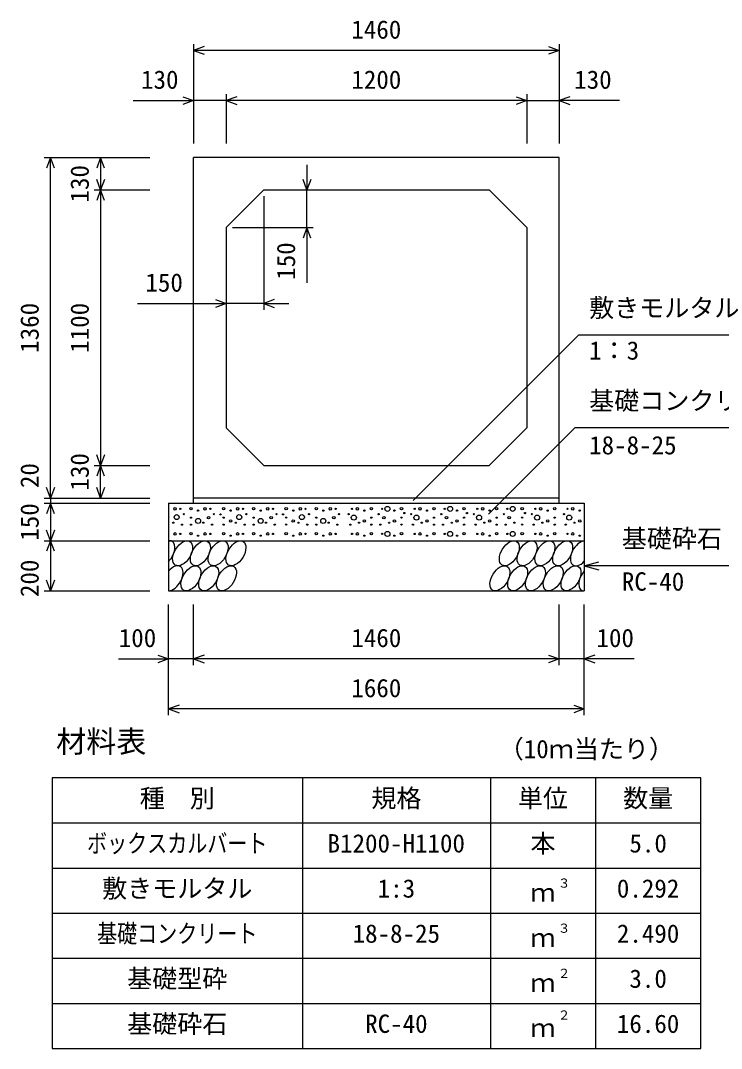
# Model space of a CAD drawing. Units: millimetres, scale not verified. Extents: x -50400 to 50400, y -17820 to 17820.
# Drawn here: x 21089 to 23887, y 465 to 4568 of the extents above; entities that cross this region are included whole.
import ezdxf
from ezdxf.enums import TextEntityAlignment as Align

# ---------------------------------------------------------------- set-up
doc = ezdxf.new("R2010")
doc.units = ezdxf.units.MM
doc.header["$LTSCALE"] = 60
for name, color, linetype, lineweight in [('0-0_DIM', 7, 'Continuous', 25), ('0-2_HATCH', 6, 'Continuous', 25), ('0-3_HYO', 3, 'Continuous', 25), ('0-4_HYO2', 4, 'Continuous', 25), ('0-5_OUTLINE', 3, 'Continuous', 25), ('0-7_TXT', 7, 'Continuous', 25)]:
    doc.layers.add(name, color=color, linetype=linetype, lineweight=lineweight)
doc.styles.add('ＭＳ ゴシック', font='')
doc.styles.get('ＭＳ ゴシック').set_extended_font_data('MS Gothic')

msp = doc.modelspace()

# ---------------------------------------------------------------- linework, layer by layer
at = {"layer": '0-0_DIM'}
for p, q in [((21779.98, 4473.78), (21779.98, 4076.89)), ((23239.98, 4473.78), (23239.98, 4076.89)), ((23239.98, 4448.78), (21779.98, 4448.78)), ((21909.98, 4273.78), (21909.98, 4076.89)), ((23109.98, 4273.78), (23109.98, 4076.89)), ((21539.24, 4248.78), (21779.98, 4248.78)), ((21909.98, 4248.78), (21779.98, 4248.78)), ((23109.98, 4248.78), (21909.98, 4248.78)), ((23109.98, 4248.78), (23239.98, 4248.78)), ((23480.73, 4248.78), (23239.98, 4248.78)), ((21183.88, 4021.89), (21604.98, 4021.89)), ((21208.88, 2661.89), (21208.88, 4021.89)), ((21408.88, 4021.89), (21408.88, 3891.89)), ((22232.46, 3991.89), (22232.46, 3891.89)), ((21383.88, 3891.89), (21604.98, 3891.89)), ((21408.88, 3891.89), (21408.88, 2791.89)), ((22059.98, 3866.89), (22059.98, 3413.87)), ((22232.46, 3741.89), (22232.46, 3891.89)), ((21934.98, 3741.89), (22257.46, 3741.89)), ((22232.46, 3741.89), (22232.46, 3521.01)), ((21555.88, 3438.87), (21909.98, 3438.87)), ((22059.98, 3438.87), (21909.98, 3438.87)), ((22059.98, 3438.87), (22159.98, 3438.87)), ((22656.2, 2652.55), (23316.48, 3312.83)), ((24148.89, 3312.83), (23316.48, 3312.83)), ((22958.01, 2598.16), (23302.07, 2942.22)), ((24401.62, 2942.22), (23302.07, 2942.22)), ((21383.88, 2791.89), (21604.98, 2791.89)), ((21408.88, 2661.89), (21408.88, 2791.89)), ((21183.88, 2661.89), (21604.98, 2661.89)), ((21183.88, 2641.89), (21604.98, 2641.89)), ((21208.88, 2661.89), (21208.88, 2641.89)), ((21208.88, 2641.89), (21208.88, 2491.89)), ((21183.88, 2491.89), (21604.98, 2491.89)), ((21208.88, 2491.89), (21208.88, 2291.89)), ((23339.98, 2391.89), (23397.94, 2407.42)), ((24019.79, 2391.89), (23339.98, 2391.89)), ((23339.98, 2391.89), (23397.94, 2376.36)), ((21183.88, 2291.89), (21604.98, 2291.89)), ((21679.98, 1795.28), (21679.98, 2236.89)), ((21779.98, 1995.28), (21779.98, 2236.89)), ((23239.98, 1995.28), (23239.98, 2236.89)), ((23239.98, 1995.28), (23239.98, 2236.89)), ((23339.98, 1795.28), (23339.98, 2236.89)), ((21480.44, 2020.28), (21679.98, 2020.28)), ((21779.98, 2020.28), (21679.98, 2020.28)), ((23239.98, 2020.28), (21779.98, 2020.28)), ((23339.98, 2020.28), (23239.98, 2020.28)), ((23539.53, 2020.28), (23339.98, 2020.28)), ((23339.98, 1820.28), (21679.98, 1820.28))]:
    msp.add_line(p, q, dxfattribs=at)
for points in [[(21822.27, 4464.17), (21779.98, 4448.78), (21822.27, 4433.39)], [(23197.7, 4464.17), (23239.98, 4448.78), (23197.7, 4433.39)], [(21737.7, 4264.17), (21779.98, 4248.78), (21737.7, 4233.39)], [(21952.27, 4264.17), (21909.98, 4248.78), (21952.27, 4233.39)], [(23067.7, 4264.17), (23109.98, 4248.78), (23067.7, 4233.39)], [(23282.27, 4264.17), (23239.98, 4248.78), (23282.27, 4233.39)], [(21224.27, 3979.6), (21208.88, 4021.89), (21193.49, 3979.6)], [(21424.27, 3979.6), (21408.88, 4021.89), (21393.49, 3979.6)], [(21424.27, 3934.17), (21408.88, 3891.89), (21393.49, 3934.17)], [(22247.85, 3934.17), (22232.46, 3891.89), (22217.07, 3934.17)], [(21424.27, 3849.6), (21408.88, 3891.89), (21393.49, 3849.6)], [(22247.85, 3699.6), (22232.46, 3741.89), (22217.07, 3699.6)], [(21867.7, 3454.26), (21909.98, 3438.87), (21867.7, 3423.48)], [(22102.27, 3454.26), (22059.98, 3438.87), (22102.27, 3423.48)], [(21424.27, 2834.17), (21408.88, 2791.89), (21393.49, 2834.17)], [(21424.27, 2749.6), (21408.88, 2791.89), (21393.49, 2749.6)], [(21224.27, 2704.17), (21208.88, 2661.89), (21193.49, 2704.17)], [(21424.27, 2704.17), (21408.88, 2661.89), (21393.49, 2704.17)], [(21224.27, 2599.6), (21208.88, 2641.89), (21193.49, 2599.6)], [(21224.27, 2534.17), (21208.88, 2491.89), (21193.49, 2534.17)], [(21224.27, 2449.6), (21208.88, 2491.89), (21193.49, 2449.6)], [(21224.27, 2334.17), (21208.88, 2291.89), (21193.49, 2334.17)], [(21637.7, 2035.67), (21679.98, 2020.28), (21637.7, 2004.88)], [(21822.27, 2035.67), (21779.98, 2020.28), (21822.27, 2004.88)], [(23197.7, 2035.67), (23239.98, 2020.28), (23197.7, 2004.88)], [(23382.27, 2035.67), (23339.98, 2020.28), (23382.27, 2004.88)], [(21722.27, 1835.67), (21679.98, 1820.28), (21722.27, 1804.88)], [(23297.7, 1835.67), (23339.98, 1820.28), (23297.7, 1804.88)]]:
    msp.add_lwpolyline(points, dxfattribs=at)
at = {"layer": '0-2_HATCH'}
for centre, radius in [((22553.94, 2619.07), 10), ((22803.94, 2619.07), 10), ((23053.94, 2619.07), 10), ((21706.02, 2619.07), 5), ((21712.56, 2586.05), 10), ((21727.05, 2619.07), 2.5), ((21741.07, 2598.05), 2.5), ((21769.95, 2619.94), 5), ((21769.95, 2584.05), 2.5), ((21797.99, 2612.06), 2.5), ((21826.02, 2619.07), 5), ((21840.04, 2584.05), 5), ((21847.05, 2619.07), 2.5), ((21861.07, 2598.05), 2.5), ((21887.53, 2597.15), 2.5), ((21899.95, 2619.94), 5), ((21899.95, 2584.05), 2.5), ((21927.99, 2612.06), 2.5), ((21956.02, 2619.07), 5), ((21962.56, 2586.05), 10), ((21977.05, 2619.07), 2.5), ((21991.07, 2598.05), 2.5), ((22019.95, 2619.94), 5), ((22019.95, 2584.05), 2.5), ((22047.99, 2612.06), 2.5), ((22076.02, 2619.07), 5), ((22090.04, 2584.05), 5), ((22097.05, 2619.07), 2.5), ((22111.07, 2598.05), 2.5), ((22137.53, 2597.15), 2.5), ((22149.95, 2619.94), 5), ((22149.95, 2584.05), 2.5), ((22177.99, 2612.06), 2.5), ((22206.02, 2619.07), 5), ((22212.56, 2586.05), 10), ((22227.05, 2619.07), 2.5), ((22241.07, 2598.05), 2.5), ((22269.95, 2619.94), 5), ((22269.95, 2584.05), 2.5), ((22297.99, 2612.06), 2.5), ((22326.02, 2619.07), 5), ((22340.04, 2584.05), 5), ((22347.05, 2619.07), 2.5), ((22361.07, 2598.05), 2.5), ((22398.89, 2598.05), 2.5), ((22419.92, 2584.05), 10), ((22412.91, 2619.07), 2.5), ((22433.94, 2619.07), 5), ((22461.98, 2612.06), 2.5), ((22490.01, 2619.94), 5), ((22490.01, 2584.05), 2.5), ((22518.89, 2598.05), 2.5), ((22532.91, 2619.07), 2.5), ((22539.92, 2584.05), 5), ((22581.98, 2612.06), 2.5), ((22610.01, 2619.94), 5), ((22610.01, 2584.05), 2.5), ((22621.35, 2602.37), 2.5), ((22648.89, 2598.05), 2.5), ((22669.92, 2584.05), 10), ((22662.91, 2619.07), 2.5), ((22683.94, 2619.07), 5), ((22711.98, 2612.06), 2.5), ((22740.01, 2619.94), 5), ((22740.01, 2584.05), 2.5), ((22768.89, 2598.05), 2.5), ((22782.91, 2619.07), 2.5), ((22789.92, 2584.05), 5), ((22831.98, 2612.06), 2.5), ((22860.01, 2619.94), 5), ((22860.01, 2584.05), 2.5), ((22871.35, 2602.37), 2.5), ((22898.89, 2598.05), 2.5), ((22919.92, 2584.05), 10), ((22912.91, 2619.07), 2.5), ((22933.94, 2619.07), 5), ((22961.98, 2612.06), 2.5), ((22990.01, 2619.94), 5), ((22990.01, 2584.05), 2.5), ((23018.89, 2598.05), 2.5), ((23032.91, 2619.07), 2.5), ((23039.92, 2584.05), 5), ((23091.84, 2619.94), 5), ((23091.84, 2584.05), 2.5), ((23103.18, 2602.37), 2.5), ((23130.71, 2598.05), 2.5), ((23151.74, 2584.05), 10), ((23144.73, 2619.07), 2.5), ((23165.76, 2619.07), 5), ((23193.8, 2612.06), 2.5), ((23221.84, 2619.94), 5), ((23221.84, 2584.05), 2.5), ((23258.78, 2598.05), 2.5), ((23279.81, 2584.05), 10), ((23272.79, 2619.07), 2.5), ((23293.83, 2619.07), 5), ((23321.86, 2612.06), 2.5), ((21699.01, 2563.91), 2.5), ((21734.06, 2556.04), 2.5), ((21769.95, 2556.04), 2.5), ((21797.99, 2570.92), 10), ((21819.01, 2563.91), 2.5), ((21854.06, 2556.04), 2.5), ((21899.95, 2556.04), 2.5), ((21927.99, 2570.92), 5), ((21949.01, 2563.91), 2.5), ((21984.06, 2556.04), 2.5), ((22019.95, 2556.04), 2.5), ((22047.99, 2570.92), 10), ((22069.01, 2563.91), 2.5), ((22104.06, 2556.04), 2.5), ((22149.95, 2556.04), 2.5), ((22177.99, 2570.92), 5), ((22199.01, 2563.91), 2.5), ((22234.06, 2556.04), 2.5), ((22269.95, 2556.04), 2.5), ((22297.99, 2570.92), 10), ((22319.01, 2563.91), 2.5), ((22354.06, 2556.04), 2.5), ((22405.9, 2556.04), 2.5), ((22440.95, 2563.91), 2.5), ((22461.98, 2570.92), 5), ((22490.01, 2556.04), 2.5), ((22525.9, 2556.04), 2.5), ((22560.95, 2563.91), 2.5), ((22581.98, 2570.92), 5), ((22610.01, 2556.04), 2.5), ((22655.9, 2556.04), 2.5), ((22690.95, 2563.91), 2.5), ((22711.98, 2570.92), 5), ((22740.01, 2556.04), 2.5), ((22775.9, 2556.04), 2.5), ((22810.95, 2563.91), 2.5), ((22831.98, 2570.92), 5), ((22860.01, 2556.04), 2.5), ((22905.9, 2556.04), 2.5), ((22940.95, 2563.91), 2.5), ((22961.98, 2570.92), 5), ((22990.01, 2556.04), 2.5), ((23025.9, 2556.04), 2.5), ((23060.95, 2563.91), 2.5), ((23091.84, 2556.04), 2.5), ((23137.72, 2556.04), 2.5), ((23172.77, 2563.91), 2.5), ((23193.8, 2570.92), 5), ((23221.84, 2556.04), 2.5), ((23265.79, 2556.04), 2.5), ((23300.83, 2563.91), 2.5), ((23321.86, 2570.92), 5), ((21706.02, 2519.07), 5), ((21727.05, 2519.07), 2.5), ((21769.95, 2519.94), 5), ((21797.99, 2512.06), 2.5), ((21826.02, 2519.07), 5), ((21847.05, 2519.07), 2.5), ((21899.95, 2519.94), 5), ((21927.99, 2512.06), 2.5), ((21956.02, 2519.07), 5), ((21977.05, 2519.07), 2.5), ((22019.95, 2519.94), 5), ((22047.99, 2512.06), 2.5), ((22076.02, 2519.07), 5), ((22097.05, 2519.07), 2.5), ((22149.95, 2519.94), 5), ((22177.99, 2512.06), 2.5), ((22206.02, 2519.07), 5), ((22227.05, 2519.07), 2.5), ((22269.95, 2519.94), 5), ((22297.99, 2512.06), 2.5), ((22326.02, 2519.07), 5), ((22347.05, 2519.07), 2.5), ((22412.91, 2519.07), 2.5), ((22433.94, 2519.07), 5), ((22461.98, 2512.06), 2.5), ((22490.01, 2519.94), 5), ((22532.91, 2519.07), 2.5), ((22553.94, 2519.07), 10), ((22581.98, 2512.06), 2.5), ((22610.01, 2519.94), 5), ((22662.91, 2519.07), 2.5), ((22683.94, 2519.07), 5), ((22711.98, 2512.06), 2.5), ((22740.01, 2519.94), 5), ((22782.91, 2519.07), 2.5), ((22803.94, 2519.07), 10), ((22831.98, 2512.06), 2.5), ((22860.01, 2519.94), 5), ((22912.91, 2519.07), 2.5), ((22933.94, 2519.07), 5), ((22961.98, 2512.06), 2.5), ((22990.01, 2519.94), 5), ((23032.91, 2519.07), 2.5), ((23053.94, 2519.07), 10), ((23091.84, 2519.94), 5), ((23144.73, 2519.07), 2.5), ((23165.76, 2519.07), 5), ((23193.8, 2512.06), 2.5), ((23221.84, 2519.94), 5), ((23272.79, 2519.07), 2.5), ((23293.83, 2519.07), 5), ((23321.86, 2512.06), 2.5)]:
    msp.add_circle(centre, radius, dxfattribs=at)
for centre, start_param, end_param in [((21665.33, 2441.88), 4.3355439, 6.7245934), ((23324.54, 2441.88), 0.4199491, 4.357003), ((21698.58, 2341.89), 3.4740877, 7.5860497), ((23357.79, 2341.89), 1.2805297, 3.4964223)]:
    msp.add_ellipse(centre, major_axis=(29.09, 47.08), ratio=0.5792, start_param=start_param, end_param=end_param, dxfattribs=at)
for centre in [(21736.29, 2441.88), (21807.24, 2441.88), (21878.2, 2441.88), (21949.15, 2441.88), (23040.71, 2441.88), (23111.67, 2441.88), (23182.63, 2441.88), (23253.58, 2441.88), (21769.53, 2341.89), (21840.49, 2341.89), (21911.45, 2341.89), (23003.01, 2341.89), (23073.96, 2341.89), (23144.92, 2341.89), (23215.87, 2341.89), (23286.83, 2341.89)]:
    msp.add_ellipse(centre, major_axis=(29.09, 47.08), ratio=0.5792, dxfattribs=at)
at = {"layer": '0-3_HYO'}
for p, q in [((22214.98, 1545.28), (22214.98, 465.28)), ((22964.98, 1545.28), (22964.98, 465.28)), ((23384.98, 1545.28), (23384.98, 465.28)), ((21214.98, 1365.28), (23804.98, 1365.28))]:
    msp.add_line(p, q, dxfattribs=at)
msp.add_lwpolyline([(21214.98, 465.28), (23804.98, 465.28), (23804.98, 1545.28), (21214.98, 1545.28)], close=True, dxfattribs=at)
at = {"layer": '0-4_HYO2'}
for p, q in [((21214.98, 1185.28), (23804.98, 1185.28)), ((21214.98, 1005.28), (23804.98, 1005.28)), ((21214.98, 825.28), (23804.98, 825.28)), ((21214.98, 645.28), (23804.98, 645.28))]:
    msp.add_line(p, q, dxfattribs=at)
at = {"layer": '0-5_OUTLINE'}
for p, q in [((23239.98, 4021.89), (21779.98, 4021.89)), ((21779.98, 2641.89), (21779.98, 4021.89)), ((23239.98, 2641.89), (23239.98, 4021.89)), ((22059.98, 3891.89), (21909.98, 3741.89)), ((22059.98, 3891.89), (22959.98, 3891.89)), ((23109.98, 3741.89), (22959.98, 3891.89)), ((21909.98, 3741.89), (21909.98, 2941.89)), ((23109.98, 3741.89), (23109.98, 2941.89)), ((22059.98, 2791.89), (21909.98, 2941.89)), ((22959.98, 2791.89), (23109.98, 2941.89)), ((22059.98, 2791.89), (22959.98, 2791.89)), ((21679.98, 2641.89), (21679.98, 2291.89)), ((21679.98, 2641.89), (23339.98, 2641.89)), ((23239.98, 2661.89), (21779.98, 2661.89)), ((23339.98, 2641.89), (23339.98, 2291.89)), ((21679.98, 2491.89), (23339.98, 2491.89)), ((21679.98, 2291.89), (23339.98, 2291.89))]:
    msp.add_line(p, q, dxfattribs=at)

# ---------------------------------------------------------------- texts
at = {"layer": '0-0_DIM', "style": 'ＭＳ ゴシック'}
for s, p in [('1460', (22409.98, 4473.78)), ('130', (21570.34, 4273.78)), ('1200', (22409.98, 4273.78)), ('130', (23299.62, 4273.78)), ('150', (21587.84, 3463.87)), ('敷きモルタル', (23359.33, 3362.83)), ('1：3', (23359.33, 3192.72)), ('基礎コンクリート', (23359.33, 2992.22)), ('18-8-25', (23359.33, 2814.59)), ('基礎砕石', (23489.72, 2441.89)), ('RC-40', (23489.72, 2270.51)), ('100', (21481.34, 2045.28)), ('1460', (22409.98, 2045.28)), ('100', (23388.62, 2045.28)), ('1660', (22409.98, 1845.28))]:
    msp.add_text(s, height=73.31, dxfattribs=at).set_placement(p, align=Align.BOTTOM_LEFT)
for s, p in [('130', (21383.88, 3841.89)), ('150', (22207.46, 3533.39)), ('1360', (21183.88, 3241.89)), ('1100', (21383.88, 3241.89)), ('130', (21383.88, 2691.89)), ('20', (21183.88, 2701.96)), ('150', (21183.88, 2491.89)), ('200', (21183.88, 2266.89))]:
    msp.add_text(s, height=73.31, rotation=90, dxfattribs=at).set_placement(p, align=Align.BOTTOM_LEFT)
at = {"layer": '0-7_TXT', "style": 'ＭＳ ゴシック'}
for s, height, p in [('材料表', 87.98, (21231.65, 1620.28)), ('（10ｍ当たり）', 73.31, (22998.31, 1601.94)), ('種\u3000別', 73.31, (21564.98, 1405.28)), ('規格', 73.31, (22489.98, 1405.28)), ('単位', 73.31, (23074.98, 1405.28)), ('数量', 73.31, (23494.98, 1405.28)), ('B1200-H1100', 73.31, (22314.98, 1225.28)), ('本', 73.31, (23124.98, 1225.28)), ('5.0', 73.31, (23519.98, 1225.28)), ('敷きモルタル', 73.31, (21414.98, 1045.28)), ('1:3', 73.31, (22514.98, 1045.28)), ('３', 36.66, (23234.22, 1095.89)), ('0.292', 73.31, (23469.98, 1045.28)), ('ｍ', 73.31, (23124.98, 1028.61)), ('18-8-25', 73.31, (22414.98, 865.28)), ('３', 36.66, (23234.22, 915.89)), ('2.490', 73.31, (23469.98, 865.28)), ('ｍ', 73.31, (23124.98, 848.61)), ('基礎型砕', 73.31, (21514.98, 685.28)), ('２', 36.66, (23234.22, 735.89)), ('3.0', 73.31, (23519.98, 685.28)), ('ｍ', 73.31, (23124.98, 668.61)), ('２', 36.66, (23234.22, 569.22)), ('基礎砕石', 73.31, (21514.98, 505.28)), ('RC-40', 73.31, (22464.98, 505.28)), ('16.60', 73.31, (23469.98, 505.28)), ('ｍ', 73.31, (23124.98, 488.61))]:
    msp.add_text(s, height=height, dxfattribs=at).set_placement(p, align=Align.BOTTOM_LEFT)
at = {"layer": '0-7_TXT', "style": 'ＭＳ ゴシック', "width": 0.8}
for s, p in [('ボックスカルバート', (21354.98, 1225.28)), ('基礎コンクリート', (21394.98, 865.28))]:
    msp.add_text(s, height=73.31, dxfattribs=at).set_placement(p, align=Align.BOTTOM_LEFT)

doc.saveas('drawing.dxf')
